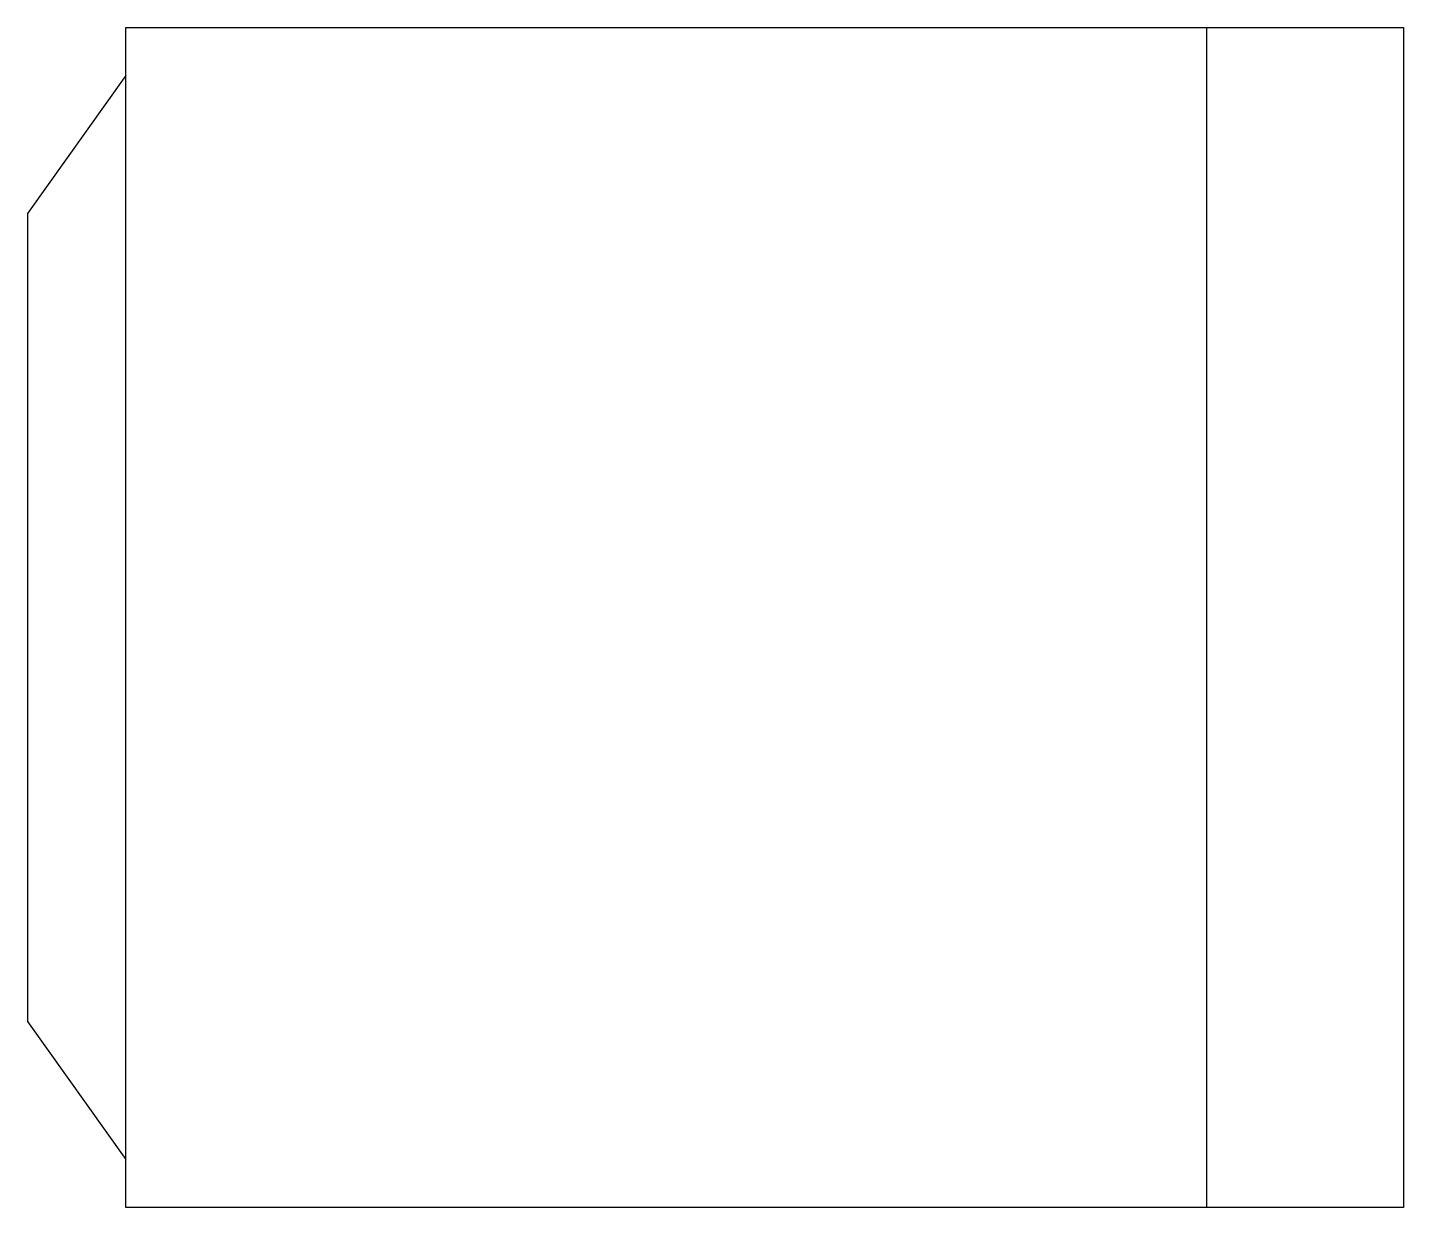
# Model space of a CAD drawing. Header units: centimetres. Extents: x 0 to 70, y -30 to 30.
import ezdxf

# ---------------------------------------------------------------- set-up
doc = ezdxf.new("R2010")
doc.units = ezdxf.units.CM

msp = doc.modelspace()

# ---------------------------------------------------------------- linework, layer by layer
msp.add_line((60, -30), (60, 30))
msp.add_lwpolyline([(5, -30), (5, 30), (70, 30), (70, -30)], close=True)
msp.add_lwpolyline([(5, 27.554), (0, 20.542), (0, -20.542), (5, -27.554)])

doc.saveas('drawing.dxf')
